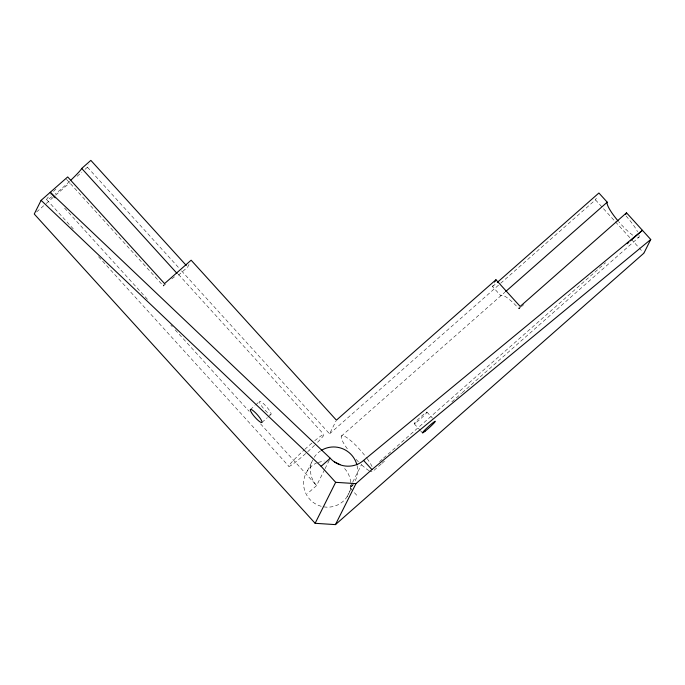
<?xml version="1.0" encoding="UTF-8"?>
<svg xmlns="http://www.w3.org/2000/svg" width="685" height="685" viewBox="0 0 685 685"><rect width="100%" height="100%" fill="white"/><g stroke="black" fill="none" stroke-linecap="round" stroke-linejoin="round"><path stroke-width="0.51" stroke-dasharray="3.42 2.57" d="M85.051 169.323L87.432 167.226L88.716 164.665M66.505 179.307L163.364 285.962L164.152 284.386M188.992 264.47L187.707 267.039L178.562 275.087A23.701 1.841 -42.2 0 0 177.346 274.899M307.325 470.989L312.351 460.954M181.551 270.866L329.562 433.845L335.958 421.078M324.604 469.576L316.59 485.579L307.445 493.628M325.075 468.634L329.793 459.215M352.278 483.011L349.924 487.72L358.246 496.89M352.749 482.069L361.706 464.182M347.047 496.83L352.981 484.98M520.591 307.385L518.99 308.789A23.701 4.658 48.7 0 0 500.863 295.774L492.532 286.604L494.673 282.331M518.99 308.789L519.778 307.214M500.675 283.265L595.471 199.84L596.327 198.136M36.63 211.93L45.364 204.25M46.16 203.548L54.886 195.867M55.682 195.165L69.973 182.595M77.114 176.31L81.875 172.115M250.359 409.587L254.931 405.563M255.693 404.895L259.504 401.538M261.978 422.388L267.321 417.696M268.083 417.019L271.132 414.339M492.532 286.604L496.531 283.085M329.562 433.845L499.879 283.975M341.318 436.182L504.862 292.255M521.388 306.675L523.785 304.568M353.126 484.903L349.924 487.72A23.701 23.162 26.6 0 0 353.897 483.156M379.567 461.63L382.778 458.804M383.574 458.102L605.557 262.757M381.117 464.087L373.085 471.16A23.701 4.658 48.7 0 1 369.84 471.057M381.922 463.385L385.133 460.56M451.817 401.881L461.459 393.395M462.255 392.685L638.994 237.156M318.191 462.426L324.202 460.954M595.471 199.84L614.702 221.015M615.413 221.803L630.371 238.269M631.082 239.048L643.189 252.38M426.952 412.062L432.509 418.175M414.202 423.758L419.751 429.872M420.444 430.634L422.525 432.929M87.432 167.226L178.682 267.707M178.545 274.445L323.825 434.418M64.604 208.112L148.602 300.604M170.856 325.11L172.295 326.685M175.163 329.853L249.109 411.274M260.6 423.921L316.59 485.579A23.701 23.162 26.6 0 1 312.685 459.943M46.837 199.772L74.853 230.631M98.572 256.738L288.967 466.391M344.632 468.557A23.701 23.162 26.6 0 1 341.49 502.67A23.701 23.162 26.6 0 1 307.248 495.991A23.701 23.162 26.6 0 1 316.359 463.043M314.175 457.306A23.701 23.162 26.6 0 1 320.563 450.884M357.082 465.68A23.701 23.162 26.6 0 1 354.428 482.3M69.613 181.354A23.701 1.841 -42.2 0 1 55.117 194.12M51.872 196.689A23.701 1.841 -42.2 0 1 50.279 194.84M53.516 191.475A23.701 1.841 -42.2 0 1 56.101 188.923M267.51 412.558A8.674 1.704 48.7 0 1 259.461 401.71A8.674 1.704 48.7 0 1 268.075 408.585A8.674 1.704 48.7 0 1 268.845 413.62M639.037 235.4A23.701 4.658 48.7 0 1 636.562 237.412M632.76 235.203A23.701 4.658 48.7 0 1 618.812 221.82M626.039 215.946A23.701 4.658 48.7 0 1 637.564 231.727M369.164 470.706A23.701 4.658 48.7 0 1 360.524 463.856M358.452 461.836A23.701 4.658 48.7 0 1 355.652 458.899M347.321 448.803A23.701 4.658 48.7 0 1 344.358 436.182A23.701 4.658 48.7 0 1 366.526 457.777M367.083 458.539A23.701 4.658 48.7 0 1 372.083 466.579M314.74 440.729A23.701 1.841 -42.2 0 1 323.979 434.573A23.701 1.841 -42.2 0 1 315.237 444.616M314.561 445.276A23.701 1.841 -42.2 0 1 306.452 452.845M305.681 453.538A23.701 1.841 -42.2 0 1 288.83 466.305A23.701 1.841 -42.2 0 1 304.046 450.054M304.808 449.36A23.701 1.841 -42.2 0 1 313.079 442.108M163.364 285.962A23.701 1.841 -42.2 0 1 165.616 283.992M171.781 278.881A23.701 1.841 -42.2 0 1 175.043 276.415M416.677 422.131A8.674 0.676 -42.2 0 0 426.96 412.293A8.674 0.676 -42.2 0 0 418.098 419.297A8.674 0.676 -42.2 0 0 416.677 422.131"/><path stroke-width="1.03" d="M41.1 200.345L34.25 214.028L315.126 523.306L335.444 524.616L643.9 253.167L650.75 239.485L626.535 212.829L520.172 306.426L495.957 279.763L336.412 420.17L191.132 260.197L164.546 283.599L67.695 176.944L41.1 200.345L321.119 466.322L335.65 482.326L355.969 483.627L371.921 469.585L650.75 239.485M315.126 523.306L335.65 482.326M335.444 524.616L355.969 483.627M495.101 281.475L495.957 279.763M625.747 214.396L626.535 212.829M71.043 179.992A23.701 1.841 -42.2 0 0 81.712 168.441L90.857 160.384L186.277 265.455M497.336 282.383L598.895 193.007L607.227 202.178A23.701 4.658 48.7 0 0 618.144 221.032M505.658 291.553L607.227 202.178M321.119 466.322L330.264 458.274A23.701 23.162 26.6 0 0 363.589 460.414L642.419 230.314L630.397 240.897M627.195 243.714L628.796 242.302M334.349 461.87L339.923 464.558M330.264 458.274L50.245 192.297L55.271 197.837M363.589 460.414L371.921 469.585M81.712 168.441L177.124 273.503M321.428 450.336A23.701 23.162 26.6 0 1 356.842 464.695M251.481 412.627A8.674 1.704 48.7 0 0 261.567 422.594A8.674 1.704 48.7 0 0 255.462 412.755A8.674 1.704 48.7 0 0 251.481 412.627M425 431.31A8.674 0.676 -42.2 0 0 435.283 421.463A8.674 0.676 -42.2 0 0 426.421 428.467A8.674 0.676 -42.2 0 0 425 431.31"/></g></svg>
